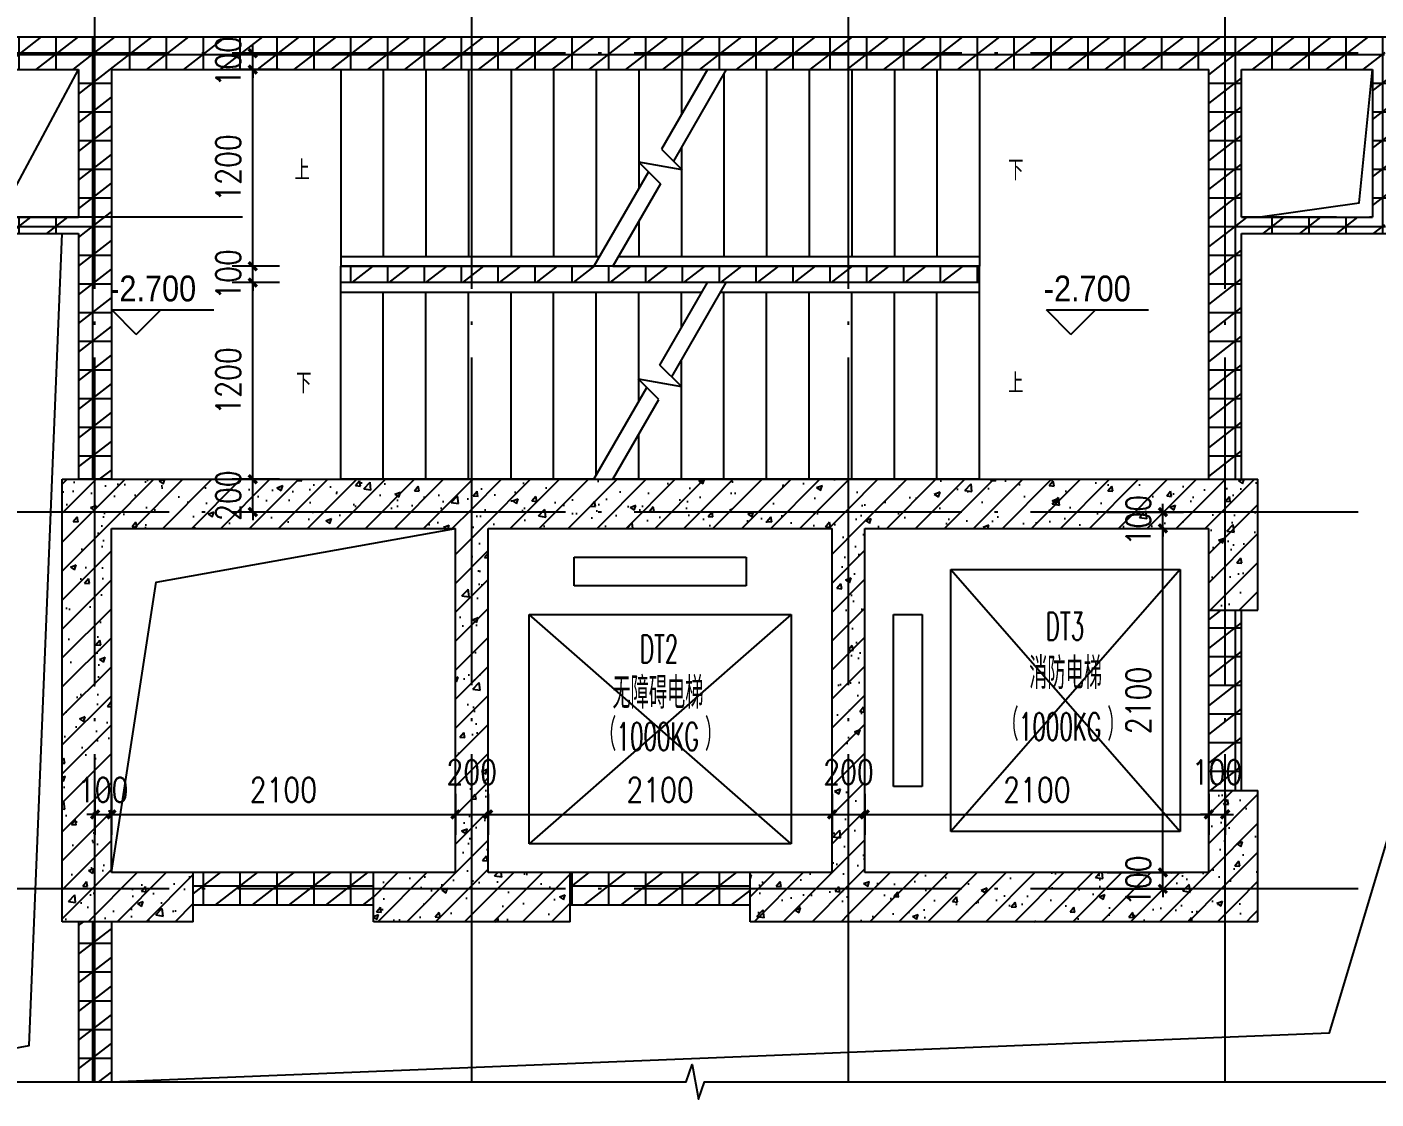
# Model space of a CAD drawing. Extents: x 718358 to 1668613, y -348838 to -159582.
# Drawn here: x 767048 to 775283, y -182775 to -176233 of the extents above; entities that cross this region are included whole.
import ezdxf

# ---------------------------------------------------------------- set-up
doc = ezdxf.new("R2010")
doc.units = 0
doc.header["$LTSCALE"] = 1000
doc.linetypes.add('DOTE', pattern=[2.42, 2, -0.2, 0.02, -0.2])
for name, color, linetype in [('建-墙体', 2, 'Continuous'), ('建-尺寸', 73, 'Continuous'), ('建-影线', 8, 'Continuous'), ('建-房间名', 7, 'Continuous'), ('建-柱子', 6, 'Continuous'), ('建-标高', 3, 'Continuous'), ('建-楼梯', 4, 'Continuous'), ('建-符号', 3, 'Continuous'), ('建-符号说明', 7, 'Continuous'), ('建-轴网', 14, 'DOTE')]:
    doc.layers.add(name, color=color, linetype=linetype)
doc.styles.add('_TCH_DIM', font='gt单线西文.shx', dxfattribs={"width": 0.8, "bigfont": 'gt单线中文.shx'})
doc.styles.add('DIM_FONT', font='SIMPLEX.shx', dxfattribs={"width": 0.8, "bigfont": 'GBCBIG.shx'})
doc.dimstyles.new('DIMN50', dxfattribs={"dimscale": 0.5, "dimtxt": 300, "dimasz": 100, "dimexe": 250, "dimexo": 300, "dimgap": 150, "dimtad": 1, "dimdec": 0, "dimzin": 0, "dimdsep": 46, "dimtxsty": 'DIM_FONT', "dimblk": 'ARCHTICK', "dimcen": 0.09, "dimdle": 1, "dimclrt": 7, "dimazin": 2, "dimtfac": 1, "dimtdec": 0, "dimtix": 1, "dimtmove": 2, "dimatfit": 3, "dimldrblk": 'ARCHTICK', "dimfxl": 1, "dimtolj": 1, "dimtzin": 0, "dimarcsym": 0})
pattern_1 = [(0, (0, 0), (0, 175), []), (37.875, (200, 0), (-84.807639, 109.038328), []), (90, (200, 0), (-225, 1e-14), [])]
pattern_2 = [(45, (0, 0), (-88.388348, 88.388348), []), (50, (0, 0), (358.63009, -31.37607), [37.5, -412.5]), (355, (0, 0), (-69.37567, 376.09607), [30, -330]), (100.4514, (29.9, -2.6), (289.25469, 344.71977), [31.8701, -350.57106]), (46.1842, (0, 100), (533.62052, -82.7595), [56.25, -618.75]), (96.6356, (44.47, 93.1), (467.33135, 487.05894), [47.80514, -525.8565]), (351.1842, (0, 100), (467.33097, 487.0593), [45, -495]), (21, (50, 75), (298.45353, -201.30945), [37.5, -412.5]), (326, (50, 75), (121.65767, 362.57502), [30, -330]), (71.4514, (74.87, 58.22), (420.11131, 161.26525), [31.8701, -350.57106]), (37.5, (0, 0), (6.079928, 166.446927), [0, -326, 0, -335, 0, -331.25]), (7.5, (0, 0), (131.53477, 197.205856), [0, -191, 0, -318.5, 0, -126.25]), (327.5, (-111.5, 0), (266.911218, -11.277436), [0, -125, 0, -390, 0, -517.5]), (317.5, (-161.5, 0), (291.593085, 50.05249), [0, -162.5, 0, -259, 0, -367.5])]

# ---------------------------------------------------------------- blocks, each defined once
blk = doc.blocks.new('_ArchTick')
at = {"color": 0, "linetype": 'ByBlock', "const_width": 0.4}
blk.add_lwpolyline([(-0.5, -0.5), (0.5, 0.5)], dxfattribs=at)
blk = doc.blocks.new('*D173')
at = {"layer": 'Defpoints', "color": 0, "transparency": 16777216}
for p in [(768426.3, -176392.7), (768740.1, -176392.7), (768740.1, -176492.7)]:
    blk.add_point(p, dxfattribs=at)
at = {"layer": '建-尺寸', "color": 0, "lineweight": -2, "transparency": 16777216}
for p, q in [((768590.1, -176392.7), (768301.3, -176392.7)), ((768426.3, -176392.7), (768426.3, -176342.7)), ((768426.3, -176492.7), (768426.3, -176392.7)), ((768590.1, -176492.7), (768301.3, -176492.7)), ((768426.3, -176492.7), (768426.3, -176542.7))]:
    blk.add_line(p, q, dxfattribs=at)
at = {"layer": '建-尺寸', "color": 0, "lineweight": -2, "transparency": 16777216, "xscale": 50, "yscale": 50, "zscale": 50}
for p, rotation in [((768426.3, -176392.7), 270), ((768426.3, -176492.7), 90)]:
    blk.add_blockref('_ArchTick', p, dxfattribs=dict(at, rotation=rotation))
at = {"layer": '建-尺寸', "color": 7, "transparency": 16777216, "insert": (768276.3, -176442.7), "char_height": 150, "attachment_point": 5, "rotation": 90, "style": 'DIM_FONT'}
blk.add_mtext('\\A1;100', dxfattribs=at)
blk = doc.blocks.new('*D174')
at = {"layer": 'Defpoints', "color": 0, "transparency": 16777216}
for p in [(768426.3, -176492.7), (768740.1, -176492.7), (768740.1, -177692.7)]:
    blk.add_point(p, dxfattribs=at)
at = {"layer": '建-尺寸', "color": 0, "lineweight": -2, "transparency": 16777216}
for p, q in [((768590.1, -176492.7), (768301.3, -176492.7)), ((768426.3, -177693.2), (768426.3, -176492.2)), ((768590.1, -177692.7), (768301.3, -177692.7))]:
    blk.add_line(p, q, dxfattribs=at)
at = {"layer": '建-尺寸', "color": 0, "lineweight": -2, "transparency": 16777216, "xscale": 50, "yscale": 50, "zscale": 50}
for p, rotation in [((768426.3, -176492.7), 90), ((768426.3, -177692.7), 270)]:
    blk.add_blockref('_ArchTick', p, dxfattribs=dict(at, rotation=rotation))
at = {"layer": '建-尺寸', "color": 7, "transparency": 16777216, "insert": (768276.3, -177092.7), "char_height": 150, "attachment_point": 5, "rotation": 90, "style": 'DIM_FONT'}
blk.add_mtext('\\A1;1200', dxfattribs=at)
blk = doc.blocks.new('*D175')
at = {"layer": 'Defpoints', "color": 0, "transparency": 16777216}
for p in [(768426.3, -177692.7), (768740.1, -177692.7), (768740.1, -177792.7)]:
    blk.add_point(p, dxfattribs=at)
at = {"layer": '建-尺寸', "color": 0, "lineweight": -2, "transparency": 16777216}
for p, q in [((768590.1, -177692.7), (768301.3, -177692.7)), ((768426.3, -177692.7), (768426.3, -177642.7)), ((768426.3, -177792.7), (768426.3, -177692.7)), ((768590.1, -177792.7), (768301.3, -177792.7)), ((768426.3, -177792.7), (768426.3, -177842.7))]:
    blk.add_line(p, q, dxfattribs=at)
at = {"layer": '建-尺寸', "color": 0, "lineweight": -2, "transparency": 16777216, "xscale": 50, "yscale": 50, "zscale": 50}
for p, rotation in [((768426.3, -177692.7), 270), ((768426.3, -177792.7), 90)]:
    blk.add_blockref('_ArchTick', p, dxfattribs=dict(at, rotation=rotation))
at = {"layer": '建-尺寸', "color": 7, "transparency": 16777216, "insert": (768276.3, -177742.7), "char_height": 150, "attachment_point": 5, "rotation": 90, "style": 'DIM_FONT'}
blk.add_mtext('\\A1;100', dxfattribs=at)
blk = doc.blocks.new('*D176')
at = {"layer": 'Defpoints', "color": 0, "transparency": 16777216}
for p in [(768426.3, -177792.7), (768740.1, -177792.7), (768740.1, -178992.9)]:
    blk.add_point(p, dxfattribs=at)
at = {"layer": '建-尺寸', "color": 0, "lineweight": -2, "transparency": 16777216}
for p, q in [((768590.1, -177792.7), (768301.3, -177792.7)), ((768426.3, -178993.4), (768426.3, -177792.2)), ((768590.1, -178992.9), (768301.3, -178992.9))]:
    blk.add_line(p, q, dxfattribs=at)
at = {"layer": '建-尺寸', "color": 0, "lineweight": -2, "transparency": 16777216, "xscale": 50, "yscale": 50, "zscale": 50}
for p, rotation in [((768426.3, -177792.7), 90), ((768426.3, -178992.9), 270)]:
    blk.add_blockref('_ArchTick', p, dxfattribs=dict(at, rotation=rotation))
at = {"layer": '建-尺寸', "color": 7, "transparency": 16777216, "insert": (768276.3, -178392.8), "char_height": 150, "attachment_point": 5, "rotation": 90, "style": 'DIM_FONT'}
blk.add_mtext('\\A1;1200', dxfattribs=at)
blk = doc.blocks.new('*D177')
at = {"layer": 'Defpoints', "color": 0, "transparency": 16777216}
for p in [(768426.3, -178992.9), (768740.1, -178992.9), (768740.1, -179192.7)]:
    blk.add_point(p, dxfattribs=at)
at = {"layer": '建-尺寸', "color": 0, "lineweight": -2, "transparency": 16777216}
for p, q in [((768426.3, -178992.9), (768426.3, -178942.9)), ((768590.1, -178992.9), (768301.3, -178992.9)), ((768426.3, -179192.7), (768426.3, -178992.9)), ((768590.1, -179192.7), (768301.3, -179192.7)), ((768426.3, -179192.7), (768426.3, -179242.7))]:
    blk.add_line(p, q, dxfattribs=at)
at = {"layer": '建-尺寸', "color": 0, "lineweight": -2, "transparency": 16777216, "xscale": 50, "yscale": 50, "zscale": 50}
for p, rotation in [((768426.3, -178992.9), 270), ((768426.3, -179192.7), 90)]:
    blk.add_blockref('_ArchTick', p, dxfattribs=dict(at, rotation=rotation))
at = {"layer": '建-尺寸', "color": 7, "transparency": 16777216, "insert": (768276.3, -179092.8), "char_height": 150, "attachment_point": 5, "rotation": 90, "style": 'DIM_FONT'}
blk.add_mtext('\\A1;200', dxfattribs=at)
blk = doc.blocks.new('*D178')
at = {"layer": 'Defpoints', "color": 0, "transparency": 16777216}
for p in [(773491.5, -181392.9), (773982.3, -181392.9), (773491.5, -181492.7)]:
    blk.add_point(p, dxfattribs=at)
at = {"layer": '建-尺寸', "color": 0, "lineweight": -2, "transparency": 16777216}
for p, q in [((773982.3, -181392.9), (773982.3, -181342.9)), ((773641.5, -181392.9), (774107.3, -181392.9)), ((773982.3, -181492.7), (773982.3, -181392.9)), ((773641.5, -181492.7), (774107.3, -181492.7)), ((773982.3, -181492.7), (773982.3, -181542.7))]:
    blk.add_line(p, q, dxfattribs=at)
at = {"layer": '建-尺寸', "color": 0, "lineweight": -2, "transparency": 16777216, "xscale": 50, "yscale": 50, "zscale": 50}
for p, rotation in [((773982.3, -181392.9), 270), ((773982.3, -181492.7), 90)]:
    blk.add_blockref('_ArchTick', p, dxfattribs=dict(at, rotation=rotation))
at = {"layer": '建-尺寸', "color": 7, "transparency": 16777216, "insert": (773832.3, -181442.8), "char_height": 150, "attachment_point": 5, "rotation": 90, "style": 'DIM_FONT'}
blk.add_mtext('\\A1;100', dxfattribs=at)
blk = doc.blocks.new('*D179')
at = {"layer": 'Defpoints', "color": 0, "transparency": 16777216}
for p in [(773491.5, -179292.9), (773982.3, -179292.9), (773491.5, -181392.9)]:
    blk.add_point(p, dxfattribs=at)
at = {"layer": '建-尺寸', "color": 0, "lineweight": -2, "transparency": 16777216}
for p, q in [((773641.5, -179292.9), (774107.3, -179292.9)), ((773982.3, -181393.4), (773982.3, -179292.4)), ((773641.5, -181392.9), (774107.3, -181392.9))]:
    blk.add_line(p, q, dxfattribs=at)
at = {"layer": '建-尺寸', "color": 0, "lineweight": -2, "transparency": 16777216, "xscale": 50, "yscale": 50, "zscale": 50}
for p, rotation in [((773982.3, -179292.9), 90), ((773982.3, -181392.9), 270)]:
    blk.add_blockref('_ArchTick', p, dxfattribs=dict(at, rotation=rotation))
at = {"layer": '建-尺寸', "color": 7, "transparency": 16777216, "insert": (773832.3, -180342.9), "char_height": 150, "attachment_point": 5, "rotation": 90, "style": 'DIM_FONT'}
blk.add_mtext('\\A1;2100', dxfattribs=at)
blk = doc.blocks.new('*D180')
at = {"layer": 'Defpoints', "color": 0, "transparency": 16777216}
for p in [(773491.5, -179192.7), (773982.3, -179192.7), (773491.5, -179292.9)]:
    blk.add_point(p, dxfattribs=at)
at = {"layer": '建-尺寸', "color": 0, "lineweight": -2, "transparency": 16777216}
for p, q in [((773641.5, -179192.7), (774107.3, -179192.7)), ((773982.3, -179192.7), (773982.3, -179142.7)), ((773982.3, -179292.9), (773982.3, -179192.7)), ((773641.5, -179292.9), (774107.3, -179292.9)), ((773982.3, -179292.9), (773982.3, -179342.9))]:
    blk.add_line(p, q, dxfattribs=at)
at = {"layer": '建-尺寸', "color": 0, "lineweight": -2, "transparency": 16777216, "xscale": 50, "yscale": 50, "zscale": 50}
for p, rotation in [((773982.3, -179192.7), 270), ((773982.3, -179292.9), 90)]:
    blk.add_blockref('_ArchTick', p, dxfattribs=dict(at, rotation=rotation))
at = {"layer": '建-尺寸', "color": 7, "transparency": 16777216, "insert": (773832.3, -179242.8), "char_height": 150, "attachment_point": 5, "rotation": 90, "style": 'DIM_FONT'}
blk.add_mtext('\\A1;100', dxfattribs=at)
blk = doc.blocks.new('*D181')
at = {"layer": 'Defpoints', "color": 0, "transparency": 16777216}
for p in [(767462.8, -180761.8), (767562.8, -180761.8), (767562.8, -181038.1)]:
    blk.add_point(p, dxfattribs=at)
at = {"layer": '建-尺寸', "color": 0, "lineweight": -2, "transparency": 16777216}
for p, q in [((767462.8, -180911.8), (767462.8, -181163.1)), ((767562.8, -180911.8), (767562.8, -181163.1)), ((767462.8, -181038.1), (767412.8, -181038.1)), ((767462.8, -181038.1), (767562.8, -181038.1)), ((767562.8, -181038.1), (767612.8, -181038.1))]:
    blk.add_line(p, q, dxfattribs=at)
at = {"layer": '建-尺寸', "color": 0, "lineweight": -2, "transparency": 16777216, "xscale": 50, "yscale": 50, "zscale": 50}
blk.add_blockref('_ArchTick', (767462.8, -181038.1), dxfattribs=at)
at = {"layer": '建-尺寸', "color": 0, "lineweight": -2, "transparency": 16777216, "xscale": 50, "yscale": 50, "zscale": 50, "rotation": 180}
blk.add_blockref('_ArchTick', (767562.8, -181038.1), dxfattribs=at)
at = {"layer": '建-尺寸', "color": 7, "transparency": 16777216, "insert": (767512.8, -180888.1), "char_height": 150, "attachment_point": 5, "style": 'DIM_FONT'}
blk.add_mtext('\\A1;100', dxfattribs=at)
blk = doc.blocks.new('*D182')
at = {"layer": 'Defpoints', "color": 0, "transparency": 16777216}
for p in [(767562.8, -180761.8), (769662.8, -180761.8), (769662.8, -181038.1)]:
    blk.add_point(p, dxfattribs=at)
at = {"layer": '建-尺寸', "color": 0, "lineweight": -2, "transparency": 16777216}
for p, q in [((767562.8, -180911.8), (767562.8, -181163.1)), ((769662.8, -180911.8), (769662.8, -181163.1)), ((767562.3, -181038.1), (769663.3, -181038.1))]:
    blk.add_line(p, q, dxfattribs=at)
at = {"layer": '建-尺寸', "color": 0, "lineweight": -2, "transparency": 16777216, "xscale": 50, "yscale": 50, "zscale": 50, "rotation": 180}
blk.add_blockref('_ArchTick', (767562.8, -181038.1), dxfattribs=at)
at = {"layer": '建-尺寸', "color": 0, "lineweight": -2, "transparency": 16777216, "xscale": 50, "yscale": 50, "zscale": 50}
blk.add_blockref('_ArchTick', (769662.8, -181038.1), dxfattribs=at)
at = {"layer": '建-尺寸', "color": 7, "transparency": 16777216, "insert": (768612.8, -180888.1), "char_height": 150, "attachment_point": 5, "style": 'DIM_FONT'}
blk.add_mtext('\\A1;2100', dxfattribs=at)
blk = doc.blocks.new('*D183')
at = {"layer": 'Defpoints', "color": 0, "transparency": 16777216}
for p in [(769662.8, -180761.8), (769862.8, -180761.8), (769862.8, -181038.1)]:
    blk.add_point(p, dxfattribs=at)
at = {"layer": '建-尺寸', "color": 0, "lineweight": -2, "transparency": 16777216}
for p, q in [((769662.8, -180911.8), (769662.8, -181163.1)), ((769862.8, -180911.8), (769862.8, -181163.1)), ((769662.3, -181038.1), (769863.3, -181038.1))]:
    blk.add_line(p, q, dxfattribs=at)
at = {"layer": '建-尺寸', "color": 0, "lineweight": -2, "transparency": 16777216, "xscale": 50, "yscale": 50, "zscale": 50, "rotation": 180}
blk.add_blockref('_ArchTick', (769662.8, -181038.1), dxfattribs=at)
at = {"layer": '建-尺寸', "color": 0, "lineweight": -2, "transparency": 16777216, "xscale": 50, "yscale": 50, "zscale": 50}
blk.add_blockref('_ArchTick', (769862.8, -181038.1), dxfattribs=at)
at = {"layer": '建-尺寸', "color": 7, "transparency": 16777216, "insert": (769762.8, -180780.6), "char_height": 150, "attachment_point": 5, "style": 'DIM_FONT'}
blk.add_mtext('\\A1;200', dxfattribs=at)
blk = doc.blocks.new('*D184')
at = {"layer": 'Defpoints', "color": 0, "transparency": 16777216}
for p in [(769862.8, -180761.8), (771962.8, -180761.8), (771962.8, -181038.1)]:
    blk.add_point(p, dxfattribs=at)
at = {"layer": '建-尺寸', "color": 0, "lineweight": -2, "transparency": 16777216}
for p, q in [((769862.8, -180911.8), (769862.8, -181163.1)), ((771962.8, -180911.8), (771962.8, -181163.1)), ((769862.3, -181038.1), (771963.3, -181038.1))]:
    blk.add_line(p, q, dxfattribs=at)
at = {"layer": '建-尺寸', "color": 0, "lineweight": -2, "transparency": 16777216, "xscale": 50, "yscale": 50, "zscale": 50, "rotation": 180}
blk.add_blockref('_ArchTick', (769862.8, -181038.1), dxfattribs=at)
at = {"layer": '建-尺寸', "color": 0, "lineweight": -2, "transparency": 16777216, "xscale": 50, "yscale": 50, "zscale": 50}
blk.add_blockref('_ArchTick', (771962.8, -181038.1), dxfattribs=at)
at = {"layer": '建-尺寸', "color": 7, "transparency": 16777216, "insert": (770912.8, -180888.1), "char_height": 150, "attachment_point": 5, "style": 'DIM_FONT'}
blk.add_mtext('\\A1;2100', dxfattribs=at)
blk = doc.blocks.new('*D185')
at = {"layer": 'Defpoints', "color": 0, "transparency": 16777216}
for p in [(771962.8, -180761.8), (772162.8, -180761.8), (772162.8, -181038.1)]:
    blk.add_point(p, dxfattribs=at)
at = {"layer": '建-尺寸', "color": 0, "lineweight": -2, "transparency": 16777216}
for p, q in [((771962.8, -180911.8), (771962.8, -181163.1)), ((772162.8, -180911.8), (772162.8, -181163.1)), ((771962.3, -181038.1), (772163.3, -181038.1))]:
    blk.add_line(p, q, dxfattribs=at)
at = {"layer": '建-尺寸', "color": 0, "lineweight": -2, "transparency": 16777216, "xscale": 50, "yscale": 50, "zscale": 50, "rotation": 180}
blk.add_blockref('_ArchTick', (771962.8, -181038.1), dxfattribs=at)
at = {"layer": '建-尺寸', "color": 0, "lineweight": -2, "transparency": 16777216, "xscale": 50, "yscale": 50, "zscale": 50}
blk.add_blockref('_ArchTick', (772162.8, -181038.1), dxfattribs=at)
at = {"layer": '建-尺寸', "color": 7, "transparency": 16777216, "insert": (772062.8, -180780.6), "char_height": 150, "attachment_point": 5, "style": 'DIM_FONT'}
blk.add_mtext('\\A1;200', dxfattribs=at)
blk = doc.blocks.new('*D186')
at = {"layer": 'Defpoints', "color": 0, "transparency": 16777216}
for p in [(772162.8, -180761.8), (774262.8, -180761.8), (774262.8, -181038.1)]:
    blk.add_point(p, dxfattribs=at)
at = {"layer": '建-尺寸', "color": 0, "lineweight": -2, "transparency": 16777216}
for p, q in [((772162.8, -180911.8), (772162.8, -181163.1)), ((774262.8, -180911.8), (774262.8, -181163.1)), ((772162.3, -181038.1), (774263.3, -181038.1))]:
    blk.add_line(p, q, dxfattribs=at)
at = {"layer": '建-尺寸', "color": 0, "lineweight": -2, "transparency": 16777216, "xscale": 50, "yscale": 50, "zscale": 50, "rotation": 180}
blk.add_blockref('_ArchTick', (772162.8, -181038.1), dxfattribs=at)
at = {"layer": '建-尺寸', "color": 0, "lineweight": -2, "transparency": 16777216, "xscale": 50, "yscale": 50, "zscale": 50}
blk.add_blockref('_ArchTick', (774262.8, -181038.1), dxfattribs=at)
at = {"layer": '建-尺寸', "color": 7, "transparency": 16777216, "insert": (773212.8, -180888.1), "char_height": 150, "attachment_point": 5, "style": 'DIM_FONT'}
blk.add_mtext('\\A1;2100', dxfattribs=at)
blk = doc.blocks.new('*D187')
at = {"layer": 'Defpoints', "color": 0, "transparency": 16777216}
for p in [(774262.8, -180761.8), (774362.8, -180761.8), (774362.8, -181038.1)]:
    blk.add_point(p, dxfattribs=at)
at = {"layer": '建-尺寸', "color": 0, "lineweight": -2, "transparency": 16777216}
for p, q in [((774262.8, -180911.8), (774262.8, -181163.1)), ((774362.8, -180911.8), (774362.8, -181163.1)), ((774262.8, -181038.1), (774212.8, -181038.1)), ((774262.8, -181038.1), (774362.8, -181038.1)), ((774362.8, -181038.1), (774412.8, -181038.1))]:
    blk.add_line(p, q, dxfattribs=at)
at = {"layer": '建-尺寸', "color": 0, "lineweight": -2, "transparency": 16777216, "xscale": 50, "yscale": 50, "zscale": 50}
blk.add_blockref('_ArchTick', (774262.8, -181038.1), dxfattribs=at)
at = {"layer": '建-尺寸', "color": 0, "lineweight": -2, "transparency": 16777216, "xscale": 50, "yscale": 50, "zscale": 50, "rotation": 180}
blk.add_blockref('_ArchTick', (774362.8, -181038.1), dxfattribs=at)
at = {"layer": '建-尺寸', "color": 7, "transparency": 16777216, "insert": (774312.8, -180780.6), "char_height": 150, "attachment_point": 5, "style": 'DIM_FONT'}
blk.add_mtext('\\A1;100', dxfattribs=at)

msp = doc.modelspace()

# ---------------------------------------------------------------- hatches: boundary and pattern name
at = {"layer": '建-影线'}
h = msp.add_hatch(dxfattribs=at)
h.set_pattern_fill('空心砖', color=256, scale=50, style=0)
h.set_pattern_definition(pattern_1)
h.paths.add_polyline_path([(766762.8, -176292.7), (766762.8, -176492.7), (767362.8, -176492.7), (767462.8, -176426), (767462.8, -176292.7)])
h = msp.add_hatch(dxfattribs=at)
h.set_pattern_fill('空心砖', color=256, scale=50, style=0)
h.set_pattern_definition(pattern_1)
h.paths.add_polyline_path([(767462.8, -176426), (767562.8, -176492.7), (774262.8, -176492.7), (774362.8, -176426), (774362.8, -176292.7), (767462.8, -176292.7)])
h = msp.add_hatch(dxfattribs=at)
h.set_pattern_fill('空心砖', color=256, scale=50, style=0)
h.set_pattern_definition(pattern_1)
h.paths.add_polyline_path([(774362.8, -176426), (774462.8, -176492.7), (775262.8, -176492.7), (775329.5, -176426), (775362.8, -176292.7), (774362.8, -176292.7)])
h = msp.add_hatch(dxfattribs=at)
h.set_pattern_fill('空心砖', color=256, scale=50, style=0)
h.set_pattern_definition(pattern_1)
h.paths.add_polyline_path([(767462.8, -176426), (767362.8, -176492.7), (767362.8, -177392.9), (767429.5, -177426.2), (767562.8, -177392.9), (767562.8, -176492.7)])
h = msp.add_hatch(dxfattribs=at)
h.set_pattern_fill('空心砖', color=256, scale=50, style=0)
h.set_pattern_definition(pattern_1)
h.paths.add_polyline_path([(774396.1, -177426.2), (774462.8, -177392.9), (774462.8, -176492.7), (774362.8, -176426), (774262.8, -176492.7), (774262.8, -177392.9)])
h = msp.add_hatch(dxfattribs=at)
h.set_pattern_fill('空心砖', color=256, scale=50, style=0)
h.set_pattern_definition(pattern_1)
h.paths.add_polyline_path([(775329.5, -176426), (775262.8, -176492.7), (775262.8, -177392.9), (775329.5, -177426.2), (775362.8, -177392.9), (775362.8, -176492.7)])
h = msp.add_hatch(dxfattribs=at)
h.set_pattern_fill('空心砖', color=256, scale=50, style=0)
h.set_pattern_definition(pattern_1)
h.paths.add_polyline_path([(765962.8, -177392.9), (765962.8, -177492.9), (767362.8, -177492.9), (767429.5, -177426.2), (767362.8, -177392.9)])
h = msp.add_hatch(dxfattribs=at)
h.set_pattern_fill('空心砖', color=256, scale=50, style=0)
h.set_pattern_definition(pattern_1)
h.paths.add_polyline_path([(767429.5, -177426.2), (767362.8, -177492.9), (767362.8, -178992.7), (767562.8, -178992.7), (767562.8, -177392.9)])
h = msp.add_hatch(dxfattribs=at)
h.set_pattern_fill('空心砖', color=256, scale=50, style=0)
h.set_pattern_definition(pattern_1)
h.paths.add_polyline_path([(774462.8, -178992.9), (774462.8, -177492.9), (774396.1, -177426.2), (774262.8, -177392.9), (774262.8, -178992.9)])
h = msp.add_hatch(dxfattribs=at)
h.set_pattern_fill('空心砖', color=256, scale=50, style=0)
h.set_pattern_definition(pattern_1)
h.paths.add_polyline_path([(774396.1, -177426.2), (774462.8, -177492.9), (775362.8, -177492.9), (775329.5, -177426.2), (775262.8, -177392.9), (774462.8, -177392.9)])
h = msp.add_hatch(dxfattribs=at)
h.set_pattern_fill('空心砖', color=256, scale=50, style=0)
h.set_pattern_definition(pattern_1)
h.paths.add_polyline_path([(772862.8, -177692.5), (768962.8, -177692.5), (768962.8, -177792.5), (772862.8, -177792.5)])
h = msp.add_hatch(dxfattribs=at)
h.set_pattern_fill('钢筋混凝土', color=256, scale=50, style=0)
h.set_pattern_definition(pattern_2)
h.paths.add_polyline_path([(767262.8, -181692.9), (767562.8, -181392.9), (767562.8, -179292.9), (767262.8, -178992.9)])
h = msp.add_hatch(dxfattribs=at)
h.set_pattern_fill('钢筋混凝土', color=256, scale=50, style=0)
h.set_pattern_definition(pattern_2)
h.paths.add_polyline_path([(767262.8, -178992.9), (767562.8, -179292.9), (769662.8, -179292.9), (769762.9, -179192.9), (769763.1, -178992.9)])
h = msp.add_hatch(dxfattribs=at)
h.set_pattern_fill('钢筋混凝土', color=256, scale=50, style=0)
h.set_pattern_definition(pattern_2)
h.paths.add_polyline_path([(769762.9, -179192.9), (769862.8, -179292.9), (771962.8, -179292.9), (772062.9, -179192.9), (772063.1, -178992.9), (769763.1, -178992.9)])
h = msp.add_hatch(dxfattribs=at)
h.set_pattern_fill('钢筋混凝土', color=256, scale=50, style=0)
h.set_pattern_definition(pattern_2)
h.paths.add_polyline_path([(772062.9, -179192.9), (772162.8, -179292.9), (774262.8, -179292.9), (774562.8, -178992.9), (772063.1, -178992.9)])
h = msp.add_hatch(dxfattribs=at)
h.set_pattern_fill('钢筋混凝土', color=256, scale=50, style=0)
h.set_pattern_definition(pattern_2)
h.paths.add_polyline_path([(774562.8, -179792.4), (774562.8, -178992.9), (774262.8, -179292.9), (774262.8, -179792.4)])
h = msp.add_hatch(dxfattribs=at)
h.set_pattern_fill('钢筋混凝土', color=256, scale=50, style=0)
h.set_pattern_definition(pattern_2)
h.paths.add_polyline_path([(769762.9, -181492.9), (769862.8, -181392.9), (769862.8, -179292.9), (769762.9, -179192.9), (769662.8, -179292.9), (769662.8, -181392.9)])
h = msp.add_hatch(dxfattribs=at)
h.set_pattern_fill('钢筋混凝土', color=256, scale=50, style=0)
h.set_pattern_definition(pattern_2)
h.paths.add_polyline_path([(772062.9, -181492.9), (772162.8, -181392.9), (772162.8, -179292.9), (772062.9, -179192.9), (771962.8, -179292.9), (771962.8, -181392.9)])
h = msp.add_hatch(dxfattribs=at)
h.set_pattern_fill('空心砖', color=256, scale=50, style=0)
h.set_pattern_definition(pattern_1)
h.paths.add_polyline_path([(774262.8, -180892.7), (774462.8, -180892.7), (774462.8, -179792.4), (774262.8, -179792.4)])
h = msp.add_hatch(dxfattribs=at)
h.set_pattern_fill('钢筋混凝土', color=256, scale=50, style=0)
h.set_pattern_definition(pattern_2)
h.paths.add_polyline_path([(774262.8, -181392.9), (774562.8, -181692.9), (774562.8, -180892.7), (774262.8, -180892.7)])
h = msp.add_hatch(dxfattribs=at)
h.set_pattern_fill('钢筋混凝土', color=256, scale=50, style=0)
h.set_pattern_definition(pattern_2)
h.paths.add_polyline_path([(768061.8, -181392.9), (767562.8, -181392.9), (767262.8, -181692.9), (768061.8, -181692.9)])
h = msp.add_hatch(dxfattribs=at)
h.set_pattern_fill('空心砖', color=256, scale=50, style=0)
h.set_pattern_definition(pattern_1)
h.paths.add_polyline_path([(769162.8, -181592.9), (769162.8, -181392.9), (768062.8, -181392.9), (768062.8, -181592.9)])
h = msp.add_hatch(dxfattribs=at)
h.set_pattern_fill('钢筋混凝土', color=256, scale=50, style=0)
h.set_pattern_definition(pattern_2)
h.paths.add_polyline_path([(769762.9, -181492.9), (769662.8, -181392.9), (769162.8, -181392.9), (769162.8, -181692.9), (769763.1, -181692.9)])
h = msp.add_hatch(dxfattribs=at)
h.set_pattern_fill('钢筋混凝土', color=256, scale=50, style=0)
h.set_pattern_definition(pattern_2)
h.paths.add_polyline_path([(770362.8, -181392.9), (769862.8, -181392.9), (769762.9, -181492.9), (769763.1, -181692.9), (770362.8, -181692.9)])
h = msp.add_hatch(dxfattribs=at)
h.set_pattern_fill('空心砖', color=256, scale=50, style=0)
h.set_pattern_definition(pattern_1)
h.paths.add_polyline_path([(771462.8, -181592.9), (771462.8, -181392.9), (770362.8, -181392.9), (770362.8, -181592.9)])
h = msp.add_hatch(dxfattribs=at)
h.set_pattern_fill('钢筋混凝土', color=256, scale=50, style=0)
h.set_pattern_definition(pattern_2)
h.paths.add_polyline_path([(772062.9, -181492.9), (771962.8, -181392.9), (771462.8, -181392.9), (771462.8, -181692.9), (772063.1, -181692.9)])
h = msp.add_hatch(dxfattribs=at)
h.set_pattern_fill('钢筋混凝土', color=256, scale=50, style=0)
h.set_pattern_definition(pattern_2)
h.paths.add_polyline_path([(774562.8, -181692.9), (774262.8, -181392.9), (772162.8, -181392.9), (772062.9, -181492.9), (772063.1, -181692.9)])
h = msp.add_hatch(dxfattribs=at)
h.set_pattern_fill('空心砖', color=256, scale=50, style=0)
h.set_pattern_definition(pattern_1)
h.paths.add_polyline_path([(767562.8, -182670), (767562.8, -181692.9), (767362.8, -181692.9), (767362.8, -182670)])

# ---------------------------------------------------------------- linework, layer by layer
at = {"layer": '建-墙体'}
for p, q in [((766762.8, -176292.7), (767462.8, -176292.7)), ((767462.8, -176292.7), (774362.8, -176292.7)), ((774362.8, -176292.7), (775362.8, -176292.7)), ((766762.8, -176492.7), (767362.8, -176492.7)), ((767362.8, -176492.7), (767362.8, -177392.9)), ((767562.8, -176492.7), (767562.8, -177392.9)), ((767562.8, -176492.7), (774262.8, -176492.7)), ((774262.8, -177392.9), (774262.8, -176492.7)), ((774462.8, -177392.9), (774462.8, -176492.7)), ((774462.8, -176492.7), (775262.8, -176492.7)), ((775262.8, -176492.7), (775262.8, -177392.9)), ((765962.8, -177392.9), (767362.8, -177392.9)), ((767562.8, -177392.9), (767562.8, -178992.7)), ((774262.8, -178992.9), (774262.8, -177392.9)), ((774462.8, -177392.9), (775262.8, -177392.9)), ((765962.8, -177492.9), (767362.8, -177492.9)), ((767362.8, -177492.9), (767362.8, -178992.7)), ((774462.8, -178992.9), (774462.8, -177492.9)), ((774462.8, -177492.9), (775362.8, -177492.9)), ((772862.8, -177692.5), (768962.8, -177692.5)), ((768962.8, -177792.5), (768962.8, -177692.5)), ((772862.8, -177792.5), (772862.8, -177692.5)), ((772862.8, -177792.5), (768962.8, -177792.5)), ((767562.8, -178992.7), (767362.8, -178992.7)), ((774262.8, -178992.9), (774462.8, -178992.9)), ((774262.8, -180892.7), (774262.8, -179792.4)), ((774462.8, -180892.7), (774462.8, -179792.4)), ((769162.8, -181392.9), (768062.8, -181392.9)), ((771462.8, -181392.9), (770362.8, -181392.9)), ((769162.8, -181592.9), (768062.8, -181592.9)), ((771462.8, -181592.9), (770362.8, -181592.9)), ((767362.8, -181692.9), (767362.8, -182670)), ((767562.8, -181692.9), (767362.8, -181692.9)), ((767562.8, -181692.9), (767562.8, -182670))]:
    msp.add_line(p, q, dxfattribs=at)
at = {"layer": '建-影线'}
for points in [[(765962.8, -177392.9), (766974.4, -177218.5), (767362.8, -176492.7)], [(774562.8, -177392.9), (775180.3, -177305.7), (775262.8, -176492.7)], [(765862.8, -182670), (767060.6, -182449.4), (767262.8, -177492.9)], [(767562.8, -182670), (775000.3, -182372.1), (776462.8, -177492.9)], [(767562.8, -181392.9), (767836.5, -179620.1), (769662.8, -179292.9)]]:
    msp.add_lwpolyline(points, dxfattribs=at)
at = {"layer": '建-柱子'}
for p, q in [((767262.8, -181692.9), (767262.8, -178992.9)), ((767262.8, -178992.9), (769763.1, -178992.9)), ((769763.1, -178992.9), (772063.1, -178992.9)), ((772063.1, -178992.9), (774562.8, -178992.9)), ((774562.8, -179792.4), (774562.8, -178992.9)), ((767562.8, -181392.9), (767562.8, -179292.9)), ((767562.8, -179292.9), (769662.8, -179292.9)), ((769662.8, -181392.9), (769662.8, -179292.9)), ((769862.8, -181392.9), (769862.8, -179292.9)), ((769862.8, -179292.9), (771962.8, -179292.9)), ((771962.8, -181392.9), (771962.8, -179292.9)), ((772162.8, -181392.9), (772162.8, -179292.9)), ((772162.8, -179292.9), (774262.8, -179292.9)), ((774262.8, -179792.4), (774262.8, -179292.9)), ((774262.8, -179792.4), (774562.8, -179792.4)), ((774262.8, -181392.9), (774262.8, -180892.7)), ((774262.8, -180892.7), (774562.8, -180892.7)), ((774562.8, -181692.9), (774562.8, -180892.7)), ((768061.8, -181392.9), (767562.8, -181392.9)), ((768061.8, -181692.9), (768061.8, -181392.9)), ((769662.8, -181392.9), (769162.8, -181392.9)), ((769162.8, -181692.9), (769162.8, -181392.9)), ((770362.8, -181392.9), (769862.8, -181392.9)), ((770362.8, -181692.9), (770362.8, -181392.9)), ((771962.8, -181392.9), (771462.8, -181392.9)), ((771462.8, -181692.9), (771462.8, -181392.9)), ((774262.8, -181392.9), (772162.8, -181392.9)), ((768061.8, -181692.9), (767262.8, -181692.9)), ((769763.1, -181692.9), (769162.8, -181692.9)), ((770362.8, -181692.9), (769763.1, -181692.9)), ((772063.1, -181692.9), (771462.8, -181692.9)), ((774562.8, -181692.9), (772063.1, -181692.9))]:
    msp.add_line(p, q, dxfattribs=at)
at = {"layer": '建-标高'}
for p, q in [((767715.3, -178109.6), (767565.3, -177959.6)), ((767565.3, -177959.6), (768188.6, -177959.6)), ((767715.3, -178109.6), (767865.3, -177959.6)), ((773420.8, -178109.6), (773270.8, -177959.6)), ((773270.8, -177959.6), (773894.1, -177959.6)), ((773420.8, -178109.6), (773570.8, -177959.6))]:
    msp.add_line(p, q, dxfattribs=at)
at = {"layer": '建-楼梯'}
for p, q in [((768962.8, -176492.5), (771201.5, -176492.5)), ((768962.8, -176492.5), (768962.8, -177632.5)), ((769222.8, -176492.5), (769222.8, -177632.5)), ((769482.8, -176492.5), (769482.8, -177632.5)), ((769742.8, -176492.5), (769742.8, -177632.5)), ((770002.8, -176492.5), (770002.8, -177632.5)), ((770262.8, -176492.5), (770262.8, -177632.5)), ((770522.8, -176492.5), (770522.8, -177632.5)), ((770782.8, -176492.5), (770782.8, -177057.4)), ((771201.5, -176492.5), (770921.1, -176978.1)), ((771316.9, -176492.5), (770994.3, -177051.3)), ((771042.8, -176492.5), (771042.8, -176767.4)), ((771302.8, -176517), (771302.8, -177632.5)), ((771316.9, -176492.5), (772862.8, -176492.5)), ((771562.8, -176492.5), (771562.8, -177632.5)), ((771822.8, -176492.5), (771822.8, -177632.5)), ((772082.8, -176492.5), (772082.8, -177632.5)), ((772342.8, -176492.5), (772342.8, -177632.5)), ((772602.8, -176492.5), (772602.8, -177632.5)), ((772862.8, -176492.5), (772862.8, -177632.5)), ((770921.1, -176978.1), (771047.3, -177104.3)), ((771042.8, -176967.4), (771042.8, -177099.8)), ((771047.3, -177104.3), (770782.4, -177057.6)), ((770782.4, -177057.6), (770914.5, -177189.7)), ((770782.8, -177058), (770782.8, -177217.7)), ((770841.3, -177116.4), (770508.7, -177692.5)), ((771042.8, -177107.2), (771042.8, -177632.5)), ((770914.5, -177189.7), (770624.1, -177692.5)), ((770782.8, -177417.7), (770782.8, -177632.5)), ((768962.8, -177632.5), (768962.8, -177692.5)), ((768962.8, -177632.5), (770543.3, -177632.5)), ((768962.8, -177632.5), (768962.8, -177692.5)), ((770658.8, -177632.5), (772862.8, -177632.5)), ((772862.8, -177632.5), (772862.8, -177692.5)), ((772862.8, -177632.5), (772862.8, -177692.5)), ((768962.8, -177692.5), (770508.7, -177692.5)), ((768962.8, -177692.5), (770508.7, -177692.5)), ((770624.1, -177692.5), (772862.8, -177692.5)), ((770624.1, -177692.5), (772862.8, -177692.5)), ((771201.5, -177792.5), (768962.8, -177792.5)), ((768962.8, -177852.5), (768962.8, -177792.5)), ((771201.5, -177792.5), (768962.8, -177792.5)), ((768962.8, -177852.5), (768962.8, -177792.5)), ((770911.1, -178295.4), (771201.5, -177792.5)), ((770984.3, -178368.6), (771316.9, -177792.5)), ((772862.8, -177792.5), (771316.9, -177792.5)), ((772862.8, -177792.5), (771316.9, -177792.5)), ((772862.8, -177852.5), (772862.8, -177792.5)), ((772862.8, -177852.5), (772862.8, -177792.5)), ((768962.8, -178992.5), (768962.8, -177852.5)), ((771166.8, -177852.5), (768962.8, -177852.5)), ((769222.8, -178992.5), (769222.8, -177852.5)), ((769482.8, -178992.5), (769482.8, -177852.5)), ((769742.8, -178992.5), (769742.8, -177852.5)), ((770002.8, -178992.5), (770002.8, -177852.5)), ((770262.8, -178992.5), (770262.8, -177852.5)), ((770522.8, -178968), (770522.8, -177852.5)), ((770782.8, -178377.9), (770782.8, -177852.5)), ((771042.8, -178067.4), (771042.8, -177852.5)), ((772862.8, -177852.5), (771282.3, -177852.5)), ((771302.8, -178992.5), (771302.8, -177852.5)), ((771562.8, -178992.5), (771562.8, -177852.5)), ((771822.8, -178992.5), (771822.8, -177852.5)), ((772082.8, -178992.5), (772082.8, -177852.5)), ((772342.8, -178992.5), (772342.8, -177852.5)), ((772602.8, -178992.5), (772602.8, -177852.5)), ((772862.8, -178992.5), (772862.8, -177852.5)), ((771043.2, -178427.5), (770911.1, -178295.4)), ((771042.8, -178427.1), (771042.8, -178267.4)), ((770904.5, -178506.9), (770778.3, -178380.8)), ((770778.3, -178380.8), (771043.2, -178427.5)), ((770508.7, -178992.5), (770831.3, -178433.7)), ((770782.8, -178517.7), (770782.8, -178385.3)), ((771042.8, -178992.5), (771042.8, -178427.7)), ((770624.1, -178992.5), (770904.5, -178506.9)), ((770782.8, -178992.5), (770782.8, -178717.7)), ((770508.7, -178992.5), (768962.8, -178992.5)), ((772862.8, -178992.5), (770624.1, -178992.5)), ((770387.8, -179642.7), (770387.8, -179467.7)), ((770387.8, -179467.7), (771437.8, -179467.7)), ((771437.8, -179467.7), (771437.8, -179642.7)), ((772687.8, -179542.7), (774087.8, -179542.7)), ((772687.8, -181142.7), (772687.8, -179542.7)), ((772687.8, -179542.7), (774087.8, -181142.7)), ((774087.8, -179542.7), (772687.8, -181142.7)), ((774087.8, -179542.7), (774087.8, -181142.7)), ((771437.8, -179642.7), (770387.8, -179642.7)), ((770112.8, -181217.7), (770112.8, -179817.7)), ((770112.8, -179817.7), (771712.8, -179817.7)), ((771712.8, -179817.7), (770112.8, -181217.7)), ((771712.8, -181217.7), (770112.8, -179817.7)), ((771712.8, -179817.7), (771712.8, -181217.7)), ((772337.8, -179817.7), (772512.8, -179817.7)), ((772337.8, -180867.7), (772337.8, -179817.7)), ((772512.8, -179817.7), (772512.8, -180867.7)), ((772512.8, -180867.7), (772337.8, -180867.7)), ((774087.8, -181142.7), (772687.8, -181142.7)), ((771712.8, -181217.7), (770112.8, -181217.7))]:
    msp.add_line(p, q, dxfattribs=at)
at = {"layer": '建-符号'}
for points in [[(768832.8, -177092.5, 0, 0, 0), (770632.8, -177092.5, 40, 0, 0), (770782.8, -177092.5, 0, 0, 0)], [(772992.8, -177092.5, 0, 0, 0), (771192.8, -177092.5, 40, 0, 0), (771042.8, -177092.5, 0, 0, 0)], [(768832.8, -178392.5, 0, 0, 0), (770632.8, -178392.5, 40, 0, 0), (770782.8, -178392.5, 0, 0, 0)], [(772992.8, -178392.5, 0, 0, 0), (771192.8, -178392.5, 40, 0, 0), (771042.8, -178392.5, 0, 0, 0)]]:
    msp.add_lwpolyline(points, format="xyseb", dxfattribs=at)
msp.add_lwpolyline([(764659.8, -182670), (771071.1, -182670), (771109.3, -182565), (771146.4, -182775), (771183.6, -182670), (777594.9, -182670)], dxfattribs=at)
at = {"layer": '建-轴网'}
for p, q in [((767462.8, -182670), (767462.8, -175785.2)), ((769762.8, -182670), (769762.8, -175785.2)), ((772062.8, -182670), (772062.8, -175785.2)), ((774362.8, -182670), (774362.8, -175785.2)), ((777594.9, -176392.7), (764659.8, -176392.7)), ((768362.8, -177392.9), (764962.8, -177392.9)), ((777462.8, -177392.9), (774462.8, -177392.9)), ((777594.9, -179192.7), (764659.8, -179192.7)), ((777594.9, -181492.7), (764659.8, -181492.7))]:
    msp.add_line(p, q, dxfattribs=at)

# ---------------------------------------------------------------- texts
at = {"layer": '建-房间名', "style": 'DIM_FONT'}
for s, height, width, p in [('DT3', 170, 0.564706, (773267.6, -179975.3)), ('DT2', 170, 0.564706, (770789.4, -180114)), ('消防电梯', 192.91, 0.8, (773165.9, -180272.8)), ('无障碍电梯', 192.91, 0.8, (770621.9, -180393.2)), ('（', 192.9, 0.8, (770534.4, -180647.5)), ('）', 192.9, 0.8, (771186.2, -180647.5)), ('（', 192.9, 0.8, (772990.9, -180587.6)), ('1000KG', 170, 0.564706, (773103.2, -180587.6)), ('）', 192.9, 0.8, (773642.6, -180587.6)), ('1000KG', 170, 0.564706, (770646.7, -180647.5))]:
    msp.add_text(s, height=height, dxfattribs=dict(at, width=width)).set_placement(p)
at = {"layer": '建-标高', "style": '_TCH_DIM', "width": 0.888889}
for p in [(767549.6, -177907.1), (773255.1, -177907.1)]:
    msp.add_text('-2.700', height=157.5, dxfattribs=at).set_placement(p)
at = {"layer": '建-符号说明', "style": '_TCH_DIM', "width": 0.8}
for s, p in [('上', (768681, -177167.5)), ('下', (773037.8, -177167.5)), ('下', (768690.5, -178467.5)), ('上', (773037.8, -178467.5))]:
    msp.add_text(s, height=122.8, dxfattribs=at).set_placement(p)

# ---------------------------------------------------------------- dimensions: what is measured, and where the dimension line sits
at = {"layer": '建-尺寸'}
for p1, p2, distance, picture, middle in [((768740.1, -176492.7), (768740.1, -176392.7), 313.8, '*D173', (768276.3, -176442.7)), ((768740.1, -177692.7), (768740.1, -176492.7), 313.8, '*D174', (768276.3, -177092.7)), ((768740.1, -177792.7), (768740.1, -177692.7), 313.8, '*D175', (768276.3, -177742.7)), ((768740.1, -178992.9), (768740.1, -177792.7), 313.8, '*D176', (768276.3, -178392.8)), ((768740.1, -179192.7), (768740.1, -178992.9), 313.8, '*D177', (768276.3, -179092.8)), ((773491.5, -179292.9), (773491.5, -179192.7), -490.8, '*D180', (773832.3, -179242.8)), ((773491.5, -181392.9), (773491.5, -179292.9), -490.8, '*D179', (773832.3, -180342.9)), ((767462.8, -180761.8), (767562.8, -180761.8), -276.3, '*D181', (767512.8, -180888.1)), ((767562.8, -180761.8), (769662.8, -180761.8), -276.3, '*D182', (768612.8, -180888.1)), ((769862.8, -180761.8), (771962.8, -180761.8), -276.3, '*D184', (770912.8, -180888.1)), ((772162.8, -180761.8), (774262.8, -180761.8), -276.3, '*D186', (773212.8, -180888.1)), ((773491.5, -181492.7), (773491.5, -181392.9), -490.8, '*D178', (773832.3, -181442.8))]:
    dim = msp.add_aligned_dim(p1=p1, p2=p2, distance=distance, dimstyle='DIMN50', dxfattribs=at)
    dim.commit()
    dim.dimension.update_dxf_attribs({"geometry": picture, "text_midpoint": middle})
for base, p1, p2, picture, middle in [((769862.8, -181038.1), (769662.8, -180761.8), (769862.8, -180761.8), '*D183', (769762.8, -180780.6)), ((772162.8, -181038.1), (771962.8, -180761.8), (772162.8, -180761.8), '*D185', (772062.8, -180780.6)), ((774362.8, -181038.1), (774262.8, -180761.8), (774362.8, -180761.8), '*D187', (774312.8, -180780.6))]:
    dim = msp.add_linear_dim(base=base, p1=p1, p2=p2, angle=0, dimstyle='DIMN50', dxfattribs=at)
    dim.commit()
    dim.dimension.update_dxf_attribs({"geometry": picture, "text_midpoint": middle, "dimtype": 161})

doc.saveas('drawing.dxf')
